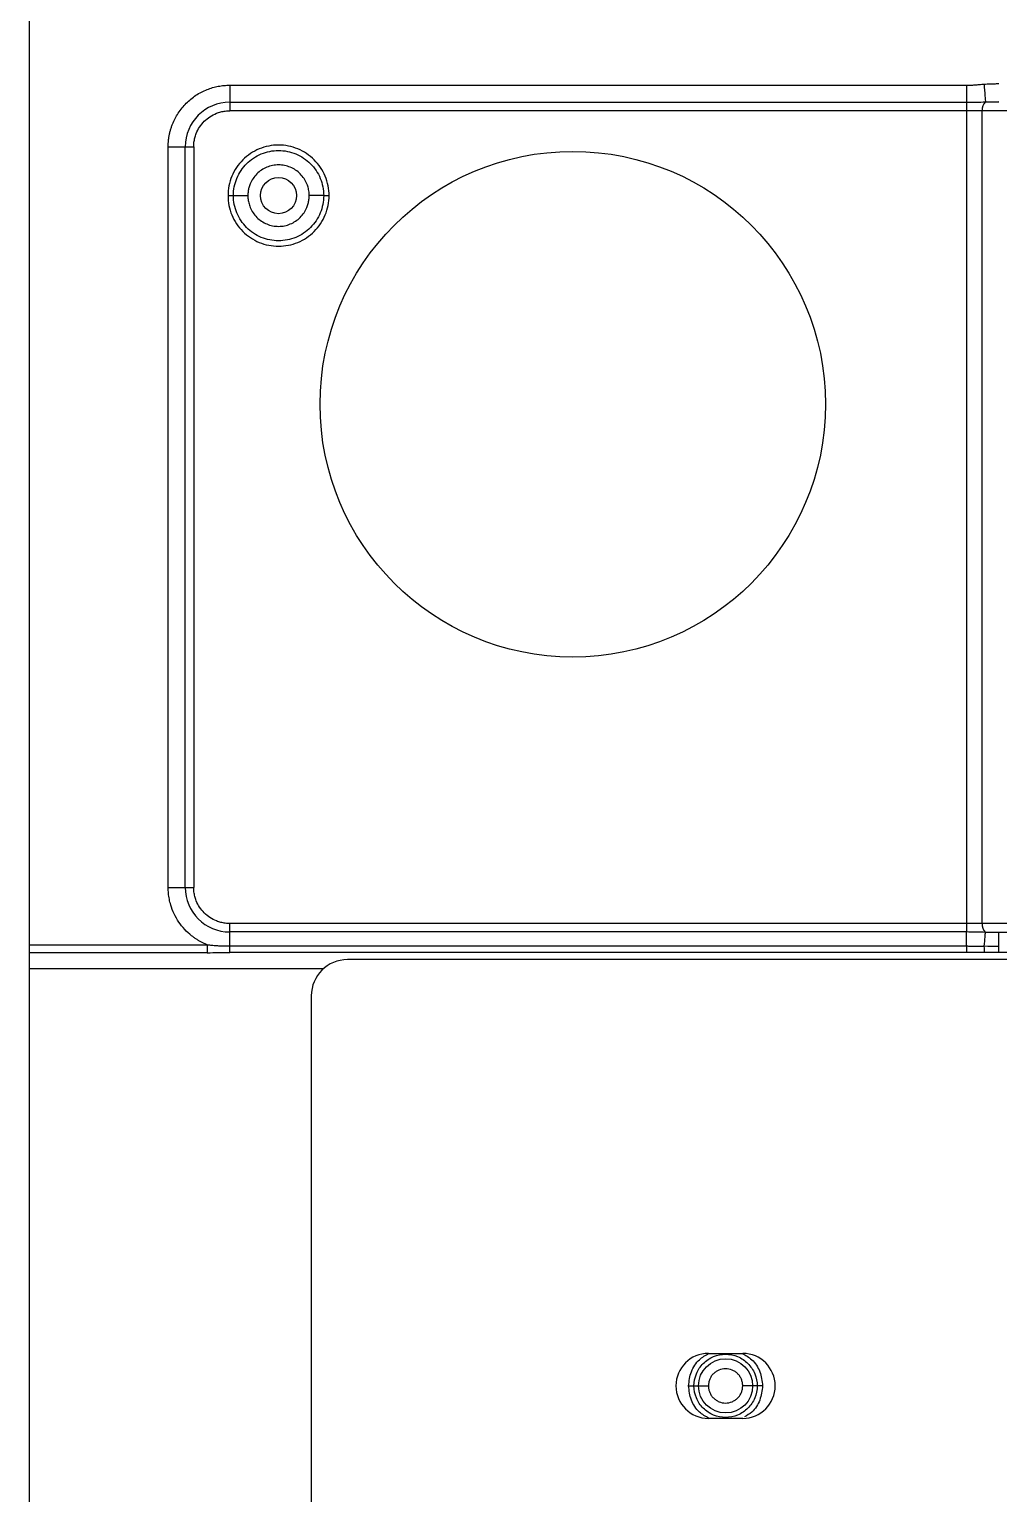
# Model space of a CAD drawing. Header units: millimetres. Extents: x -1 to 1576, y 30 to 633.
# Drawn here: x 33.9 to 87.6, y 250.8 to 331.8 of the extents above; entities that cross this region are included whole.
import ezdxf

# ---------------------------------------------------------------- set-up
doc = ezdxf.new("R2010")
doc.units = ezdxf.units.MM

msp = doc.modelspace()

# ---------------------------------------------------------------- linework, layer by layer
at = {"color": 7, "linetype": 'Continuous', "lineweight": 25}
for p, q in [((33.911, 381.353), (33.911, 33.403)), ((45.021, 328.747), (85.834, 328.747)), ((45.021, 328.747), (45.021, 327.333)), ((45.021, 327.804), (85.834, 327.804)), ((85.834, 327.804), (85.834, 281.862)), ((87.574, 327.833), (87.623, 327.838)), ((136.841, 327.333), (45.021, 327.333)), ((86.706, 282.333), (86.706, 327.333)), ((41.607, 284.333), (41.607, 325.333)), ((41.607, 325.333), (43.021, 325.333)), ((42.55, 284.333), (42.55, 325.333)), ((43.021, 325.333), (43.021, 284.333)), ((41.607, 284.333), (43.021, 284.333)), ((45.021, 281.087), (45.021, 282.333)), ((104.076, 282.333), (45.021, 282.333)), ((85.834, 281.862), (45.021, 281.862)), ((87.623, 281.83), (87.574, 281.833)), ((94.243, 281.833), (87.619, 281.833)), ((33.911, 281.16), (43.761, 281.16)), ((43.761, 280.717), (33.911, 280.717)), ((45.021, 281.087), (85.834, 281.087)), ((85.834, 280.725), (45.021, 280.725)), ((94.243, 280.731), (87.619, 280.731)), ((33.911, 279.833), (50.213, 279.833)), ((112.241, 280.333), (51.536, 280.333)), ((49.536, 278.333), (49.536, 235.133)), ((71.536, 258.533), (73.436, 258.533)), ((73.436, 254.933), (71.536, 254.933))]:
    msp.add_line(p, q, dxfattribs=at)
msp.add_circle((64.021, 311.083), 14, dxfattribs=at)
at = {"color": 130}
msp.add_circle((47.721, 322.633), 1, dxfattribs=at)
at = {"color": 141}
msp.add_circle((72.486, 256.733), 1.5, dxfattribs=at)
at = {"color": 7, "linetype": 'Continuous', "lineweight": 25}
for centre, radius, start, end in [((45.021, 325.333), 2.471, 90, 180), ((87.263, 327.41), 0.562, 132.43497, 187.82324), ((45.021, 284.333), 2.471, 180, 270), ((87.263, 282.257), 0.562, 172.17675, 227.56507), ((51.536, 278.333), 2, 90, 180), ((71.536, 256.733), 1.8, 90, 270), ((73.436, 256.733), 1.8, 270, 90)]:
    msp.add_arc(centre, radius, start, end, dxfattribs=at)
for points, knots in [([(41.607, 325.333), (41.608, 325.395), (41.61, 325.518), (41.625, 325.701), (41.649, 325.883), (41.683, 326.063), (41.728, 326.241), (41.782, 326.417), (41.903, 326.75), (42.146, 327.221), (42.59, 327.763), (43.132, 328.208), (43.645, 328.472), (44.067, 328.617), (44.38, 328.692), (44.699, 328.739), (44.913, 328.744), (45.021, 328.747)], [0, 0, 0, 0, 0.034552, 0.068858, 0.103016, 0.137128, 0.171294, 0.205615, 0.240191, 0.37006, 0.500029, 0.629897, 0.759866, 0.820152, 0.879909, 0.939678, 1, 1, 1, 1]), ([(85.834, 328.747), (85.909, 328.748), (86.066, 328.75), (86.305, 328.764), (86.552, 328.785), (86.718, 328.8), (86.803, 328.807)], [0, 0, 0, 0, 0.232371, 0.485289, 0.737412, 1, 1, 1, 1]), ([(85.834, 328.747), (85.834, 328.542), (85.834, 328.337), (85.834, 328.002), (85.834, 327.873), (85.834, 327.804)], [0, 0, 0, 0, 0.5, 0.5, 1, 1, 1, 1]), ([(86.803, 328.807), (86.859, 328.811), (86.98, 328.82), (87.172, 328.827), (87.388, 328.832), (87.539, 328.833), (87.619, 328.833)], [0, 0, 0, 0, 0.207871, 0.443757, 0.707773, 1, 1, 1, 1]), ([(86.803, 328.807), (86.822, 328.574), (86.841, 328.342), (86.87, 327.986), (86.88, 327.863), (86.883, 327.824)], [0, 0, 0, 0, 0.5, 0.5, 1, 1, 1, 1]), ([(43.021, 325.333), (43.022, 325.375), (43.023, 325.459), (43.035, 325.584), (43.055, 325.708), (43.082, 325.83), (43.117, 325.951), (43.192, 326.158), (43.337, 326.439), (43.597, 326.757), (43.915, 327.017), (44.233, 327.181), (44.522, 327.275), (44.77, 327.324), (44.937, 327.33), (45.021, 327.333)], [0, 0, 0, 0, 0.0402761, 0.0802426, 0.1200582, 0.159883, 0.1998773, 0.2401994, 0.3700431, 0.5000574, 0.6299012, 0.7599156, 0.8401208, 0.919721, 1, 1, 1, 1]), ([(50.521, 322.633), (50.521, 323), (50.448, 323.366), (50.167, 324.044), (49.96, 324.354), (49.442, 324.872), (49.131, 325.08), (48.454, 325.36), (48.088, 325.433), (47.354, 325.433), (46.988, 325.36), (46.311, 325.079), (46, 324.872), (45.482, 324.354), (45.275, 324.043), (44.994, 323.366), (44.921, 323), (44.921, 322.633)], [0, 0, 0, 0, 0.125, 0.125, 0.25, 0.25, 0.375, 0.375, 0.5, 0.5, 0.625, 0.625, 0.75, 0.75, 0.875, 0.875, 1, 1, 1, 1]), ([(45.221, 322.633), (45.221, 322.961), (45.286, 323.288), (45.537, 323.893), (45.722, 324.17), (46.184, 324.632), (46.461, 324.817), (47.066, 325.068), (47.393, 325.133), (48.049, 325.133), (48.376, 325.068), (48.981, 324.817), (49.258, 324.632), (49.72, 324.17), (49.905, 323.893), (50.156, 323.288), (50.221, 322.961), (50.221, 322.633)], [0, 0, 0, 0, 0.125, 0.125, 0.25, 0.25, 0.375, 0.375, 0.5, 0.5, 0.625, 0.625, 0.75, 0.75, 0.875, 0.875, 1, 1, 1, 1]), ([(49.421, 322.633), (49.42, 322.678), (49.418, 322.767), (49.402, 322.9), (49.376, 323.03), (49.34, 323.159), (49.27, 323.347), (49.144, 323.584), (48.931, 323.843), (48.672, 324.056), (48.376, 324.213), (48.055, 324.312), (47.721, 324.344), (47.387, 324.312), (47.066, 324.213), (46.77, 324.056), (46.512, 323.843), (46.298, 323.584), (46.158, 323.321), (46.074, 323.075), (46.029, 322.856), (46.024, 322.708), (46.021, 322.633)], [0, 0, 0, 0, 0.025179, 0.050131, 0.075011, 0.099977, 0.125185, 0.187588, 0.250097, 0.312505, 0.375015, 0.437474, 0.500034, 0.562494, 0.62505, 0.68745, 0.749957, 0.812365, 0.874867, 0.916675, 0.958143, 1, 1, 1, 1]), ([(44.921, 322.633), (45, 322.633), (45.078, 322.633), (45.189, 322.633), (45.221, 322.633), (45.221, 322.633)], [0, 0, 0, 0, 0.5, 0.5, 1, 1, 1, 1]), ([(44.921, 322.633), (44.921, 322.266), (44.994, 321.9), (45.275, 321.223), (45.482, 320.912), (46.001, 320.395), (46.311, 320.187), (46.988, 319.906), (47.354, 319.833), (48.088, 319.833), (48.454, 319.906), (49.131, 320.186), (49.442, 320.394), (49.96, 320.912), (50.167, 321.223), (50.448, 321.9), (50.521, 322.267), (50.521, 322.633)], [0, 0, 0, 0, 0.125, 0.125, 0.25, 0.25, 0.375, 0.375, 0.5, 0.5, 0.625, 0.625, 0.75, 0.75, 0.875, 0.875, 1, 1, 1, 1]), ([(50.221, 322.633), (50.221, 322.305), (50.156, 321.978), (49.905, 321.373), (49.72, 321.096), (49.258, 320.634), (48.981, 320.449), (48.376, 320.198), (48.049, 320.133), (47.393, 320.133), (47.066, 320.198), (46.461, 320.449), (46.184, 320.634), (45.722, 321.096), (45.537, 321.373), (45.286, 321.978), (45.221, 322.305), (45.221, 322.633)], [0, 0, 0, 0, 0.125, 0.125, 0.25, 0.25, 0.375, 0.375, 0.5, 0.5, 0.625, 0.625, 0.75, 0.75, 0.875, 0.875, 1, 1, 1, 1]), ([(45.221, 322.633), (45.221, 322.633), (45.307, 322.633), (45.604, 322.633), (45.812, 322.633), (46.021, 322.633)], [0, 0, 0, 0, 0.5, 0.5, 1, 1, 1, 1]), ([(46.021, 322.633), (46.022, 322.588), (46.024, 322.499), (46.04, 322.367), (46.066, 322.237), (46.102, 322.108), (46.172, 321.92), (46.298, 321.682), (46.511, 321.424), (46.77, 321.21), (47.066, 321.053), (47.387, 320.954), (47.721, 320.922), (48.055, 320.954), (48.376, 321.053), (48.672, 321.21), (48.93, 321.423), (49.144, 321.682), (49.284, 321.946), (49.368, 322.191), (49.413, 322.41), (49.418, 322.559), (49.421, 322.633)], [0, 0, 0, 0, 0.025112, 0.050025, 0.074894, 0.099876, 0.125125, 0.187521, 0.250086, 0.312492, 0.374998, 0.437458, 0.500018, 0.562478, 0.625038, 0.687445, 0.749955, 0.812363, 0.874867, 0.916676, 0.958144, 1, 1, 1, 1]), ([(50.221, 322.633), (50.221, 322.633), (50.135, 322.633), (49.838, 322.633), (49.63, 322.633), (49.421, 322.633)], [0, 0, 0, 0, 0.5, 0.5, 1, 1, 1, 1]), ([(50.221, 322.633), (50.221, 322.633), (50.253, 322.633), (50.364, 322.633), (50.442, 322.633), (50.521, 322.633)], [0, 0, 0, 0, 0.5, 0.5, 1, 1, 1, 1]), ([(43.761, 281.16), (43.71, 281.181), (43.608, 281.223), (43.459, 281.296), (43.313, 281.375), (43.172, 281.461), (43.035, 281.554), (42.808, 281.725), (42.51, 281.999), (42.186, 282.408), (41.925, 282.861), (41.761, 283.289), (41.666, 283.673), (41.616, 284.001), (41.61, 284.222), (41.607, 284.333)], [0, 0, 0, 0, 0.040883, 0.08158, 0.122187, 0.162802, 0.203521, 0.244441, 0.372171, 0.500035, 0.627766, 0.75563, 0.837187, 0.918385, 1, 1, 1, 1]), ([(45.021, 282.333), (44.979, 282.334), (44.895, 282.335), (44.77, 282.347), (44.646, 282.367), (44.524, 282.394), (44.403, 282.429), (44.196, 282.504), (43.915, 282.649), (43.597, 282.909), (43.337, 283.227), (43.173, 283.545), (43.079, 283.834), (43.03, 284.082), (43.024, 284.249), (43.021, 284.333)], [0, 0, 0, 0, 0.040276, 0.080243, 0.120058, 0.159883, 0.199877, 0.240199, 0.370043, 0.500057, 0.629901, 0.759916, 0.840121, 0.919721, 1, 1, 1, 1]), ([(85.834, 281.087), (85.834, 281.261), (85.834, 281.428), (85.834, 281.698), (85.834, 281.803), (85.834, 281.862)], [0, 0, 0, 0, 0.5, 0.5, 1, 1, 1, 1]), ([(86.82, 281.071), (86.836, 281.264), (86.851, 281.444), (86.873, 281.716), (86.881, 281.809), (86.883, 281.842)], [0, 0, 0, 0, 0.5, 0.5, 1, 1, 1, 1]), ([(87.619, 281.065), (87.619, 281.281), (87.619, 281.48), (87.619, 281.756), (87.619, 281.833), (87.619, 281.833)], [0, 0, 0, 0, 0.5, 0.5, 1, 1, 1, 1]), ([(43.761, 281.16), (43.761, 281.069), (43.761, 280.979), (43.761, 280.824), (43.761, 280.76), (43.761, 280.717)], [0, 0, 0, 0, 0.5, 0.5, 1, 1, 1, 1]), ([(43.761, 281.16), (43.848, 281.15), (44.018, 281.131), (44.273, 281.111), (44.524, 281.097), (44.773, 281.088), (44.938, 281.087), (45.021, 281.087)], [0, 0, 0, 0, 0.206312, 0.408164, 0.606837, 0.80366, 1, 1, 1, 1]), ([(85.834, 281.087), (85.909, 281.087), (86.071, 281.086), (86.345, 281.082), (86.599, 281.075), (86.766, 281.072), (86.82, 281.071)], [0, 0, 0, 0, 0.227703, 0.492892, 0.834607, 1, 1, 1, 1]), ([(86.829, 280.729), (86.636, 280.728), (86.305, 280.726), (85.973, 280.725), (85.834, 280.725)], [0, 0, 0, 0, 0.580575, 1, 1, 1, 1]), ([(87.619, 280.731), (87.474, 280.731), (87.211, 280.731), (86.948, 280.73), (86.829, 280.729)], [0, 0, 0, 0, 0.548125, 1, 1, 1, 1]), ([(70.436, 256.733), (70.467, 257), (70.531, 257.533), (70.959, 258.19), (71.377, 258.428), (71.561, 258.533)], [0, 0, 0, 0, 0.358697, 0.71725, 1, 1, 1, 1]), ([(70.736, 256.733), (70.736, 256.962), (70.781, 257.192), (70.957, 257.615), (71.086, 257.809), (71.41, 258.132), (71.604, 258.262), (72.027, 258.437), (72.256, 258.483), (72.715, 258.483), (72.944, 258.437), (73.367, 258.262), (73.561, 258.132), (73.885, 257.809), (74.015, 257.615), (74.19, 257.192), (74.236, 256.962), (74.236, 256.733)], [0, 0, 0, 0, 0.125, 0.125, 0.25, 0.25, 0.375, 0.375, 0.5, 0.5, 0.625, 0.625, 0.75, 0.75, 0.875, 0.875, 1, 1, 1, 1]), ([(73.411, 258.533), (73.595, 258.428), (74.012, 258.19), (74.441, 257.533), (74.504, 257), (74.536, 256.733)], [0, 0, 0, 0, 0.28278, 0.641312, 1, 1, 1, 1]), ([(73.436, 256.733), (73.435, 256.764), (73.433, 256.826), (73.419, 256.919), (73.396, 257.009), (73.354, 257.126), (73.281, 257.264), (73.162, 257.409), (73.017, 257.528), (72.797, 257.645), (72.486, 257.708), (72.174, 257.645), (71.954, 257.528), (71.81, 257.409), (71.69, 257.265), (71.603, 257.099), (71.546, 256.92), (71.539, 256.795), (71.536, 256.733)], [0, 0, 0, 0, 0.031457, 0.062629, 0.093823, 0.125343, 0.187791, 0.250424, 0.312874, 0.375501, 0.500073, 0.624645, 0.687092, 0.749724, 0.812175, 0.874803, 0.937354, 1, 1, 1, 1]), ([(70.436, 256.733), (70.514, 256.733), (70.592, 256.733), (70.703, 256.733), (70.736, 256.733), (70.736, 256.733)], [0, 0, 0, 0, 0.5, 0.5, 1, 1, 1, 1]), ([(71.561, 254.933), (71.376, 255.038), (70.959, 255.276), (70.531, 255.933), (70.467, 256.466), (70.436, 256.733)], [0, 0, 0, 0, 0.282779, 0.641327, 1, 1, 1, 1]), ([(70.436, 256.733), (70.514, 256.733), (70.592, 256.733), (70.703, 256.733), (70.736, 256.733), (70.736, 256.733)], [0, 0, 0, 0, 0.5, 0.5, 1, 1, 1, 1]), ([(70.736, 256.733), (70.736, 256.733), (70.822, 256.733), (71.118, 256.733), (71.326, 256.733), (71.536, 256.733)], [0, 0, 0, 0, 0.5, 0.5, 1, 1, 1, 1]), ([(74.236, 256.733), (74.236, 256.504), (74.19, 256.274), (74.015, 255.851), (73.885, 255.657), (73.561, 255.334), (73.367, 255.204), (72.944, 255.029), (72.715, 254.983), (72.256, 254.983), (72.027, 255.029), (71.604, 255.204), (71.41, 255.334), (71.086, 255.657), (70.957, 255.851), (70.781, 256.274), (70.736, 256.504), (70.736, 256.733)], [0, 0, 0, 0, 0.125, 0.125, 0.25, 0.25, 0.375, 0.375, 0.5, 0.5, 0.625, 0.625, 0.75, 0.75, 0.875, 0.875, 1, 1, 1, 1]), ([(71.536, 256.733), (71.537, 256.702), (71.538, 256.64), (71.552, 256.547), (71.575, 256.457), (71.617, 256.34), (71.69, 256.202), (71.81, 256.057), (71.954, 255.938), (72.174, 255.821), (72.486, 255.758), (72.797, 255.821), (73.017, 255.938), (73.162, 256.057), (73.281, 256.202), (73.368, 256.367), (73.425, 256.546), (73.432, 256.671), (73.436, 256.733)], [0, 0, 0, 0, 0.031456, 0.062628, 0.093821, 0.12534, 0.187786, 0.250416, 0.312865, 0.375491, 0.500071, 0.624649, 0.687097, 0.749729, 0.81218, 0.874806, 0.937356, 1, 1, 1, 1]), ([(74.236, 256.733), (74.236, 256.733), (74.149, 256.733), (73.853, 256.733), (73.645, 256.733), (73.436, 256.733)], [0, 0, 0, 0, 0.5, 0.5, 1, 1, 1, 1]), ([(74.536, 256.733), (74.503, 256.467), (74.439, 255.935), (74.047, 255.315), (73.677, 255.099), (73.538, 255.018)], [0, 0, 0, 0, 0.385126, 0.77009, 1, 1, 1, 1]), ([(74.536, 256.733), (74.457, 256.733), (74.379, 256.733), (74.268, 256.733), (74.236, 256.733), (74.236, 256.733)], [0, 0, 0, 0, 0.5, 0.5, 1, 1, 1, 1])]:
    msp.add_open_spline(points, degree=3, knots=knots, dxfattribs=at)
for points in [[(85.834, 327.804), (86.196, 327.804), (86.557, 327.815), (86.883, 327.824)], [(86.883, 327.824), (87.118, 327.832), (87.365, 327.833), (87.619, 327.833)], [(86.883, 281.842), (86.557, 281.851), (86.197, 281.862), (85.834, 281.862)], [(87.619, 281.833), (87.365, 281.833), (87.118, 281.834), (86.883, 281.842)], [(43.761, 280.717), (44.197, 280.717), (44.61, 280.725), (45.021, 280.725)], [(45.021, 280.725), (45.021, 280.795), (45.021, 280.934), (45.021, 281.087)], [(85.834, 281.087), (85.834, 280.934), (85.834, 280.795), (85.834, 280.725)], [(86.829, 280.729), (86.826, 280.796), (86.822, 280.925), (86.82, 281.071)], [(87.619, 281.065), (87.356, 281.065), (87.091, 281.065), (86.82, 281.071)], [(87.619, 280.731), (87.619, 280.796), (87.619, 280.922), (87.619, 281.065)]]:
    msp.add_open_spline(points, degree=3, dxfattribs=at)

doc.saveas('drawing.dxf')
